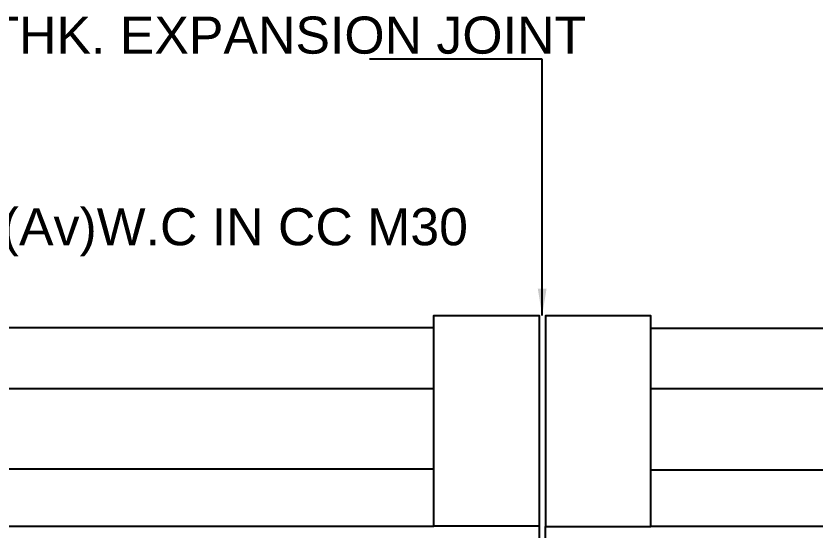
# Model space of a CAD drawing. Header units: metres. Extents: x 323 to 450, y 282 to 479.
# Drawn here: x 359.45 to 365.09, y 302.33 to 305.96 of the extents above; entities that cross this region are included whole.
import ezdxf

# ---------------------------------------------------------------- set-up
doc = ezdxf.new("R2010")
doc.units = ezdxf.units.M
doc.header["$MEASUREMENT"] = 0
for name, color, linetype in [('DIMENSION', 255, 'Continuous'), ('DRAWING', 7, 'Continuous'), ('TEXT', 255, 'Continuous')]:
    doc.layers.add(name, color=color, linetype=linetype)
doc.styles.get("Standard").update_dxf_attribs({"font": 'arial.ttf'})
doc.dimstyles.get("Standard").update_dxf_attribs({"dimtxt": 0.18, "dimasz": 0.1875, "dimexe": 0.18, "dimexo": 0.0625, "dimgap": 0.09, "dimtad": 0, "dimtih": 1, "dimtoh": 1, "dimdec": 4, "dimzin": 0, "dimdsep": 46, "dimtxsty": 'Standard', "dimcen": 0.09, "dimadec": 0, "dimazin": 0, "dimtfac": 1, "dimtdec": 4, "dimtofl": 0, "dimtmove": 0, "dimatfit": 3, "dimfxl": 1, "dimtolj": 1, "dimtzin": 0, "dimarcsym": 0})

msp = doc.modelspace()

# ---------------------------------------------------------------- linework, layer by layer
at = {"layer": 'DRAWING', "ltscale": 0.02}
for points in [[(363.13675, 302.36292), (362.39465, 302.36292), (362.39465, 303.8477), (363.13675, 303.8477)], [(363.18151, 302.36), (363.92361, 302.36), (363.92361, 303.84479), (363.18151, 303.84479)], [(355.84191, 303.33224), (362.39465, 303.33224), (362.39465, 303.75956), (355.84191, 303.75956)], [(370.47635, 303.32933), (363.92361, 303.32933), (363.92361, 303.75664), (370.47635, 303.75664)], [(355.84191, 302.36292), (362.39465, 302.36292), (362.39465, 302.76343), (355.84191, 302.76343)], [(370.47635, 302.36), (363.92361, 302.36), (363.92361, 302.76052), (370.47635, 302.76052)]]:
    msp.add_lwpolyline(points, close=True, dxfattribs=at)
for points in [[(363.13675, 302.36292), (363.13675, 301.93999)], [(363.18099, 301.93708), (363.18099, 302.36)]]:
    msp.add_lwpolyline(points, dxfattribs=at)

# ---------------------------------------------------------------- texts
at = {"layer": 'TEXT'}
msp.add_text('75 THK. (Av)W.C IN CC M30', height=0.2613116, dxfattribs=at).set_placement((357.9088, 304.34128))
at = {"layer": 'TEXT', "insert": (358.74054, 305.9523), "char_height": 0.2613116, "width": 5.0737907, "attachment_point": 1}
msp.add_mtext('20 THK. EXPANSION JOINT', dxfattribs=at)

# ---------------------------------------------------------------- leaders
at = {"layer": 'DIMENSION', "ltscale": 0.02}
msp.add_leader([(363.15717, 303.84709), (363.15717, 305.6525), (361.94036, 305.6525)], dimstyle='Standard', override={"dimgap": 0.09, "dimtad": 0}, dxfattribs=at)

doc.saveas('drawing.dxf')
